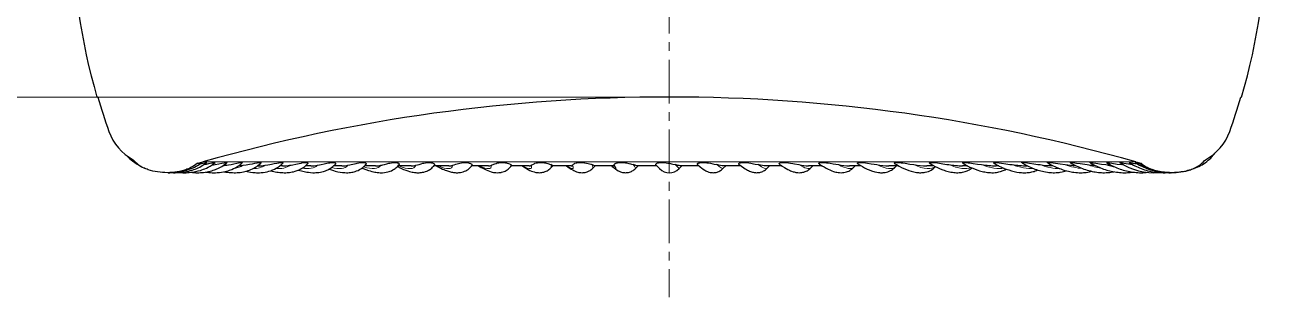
# Model space of a CAD drawing. Header units: millimetres. Extents: x 5 to 286, y 5 to 409.
# Drawn here: x 73 to 145.2, y 69.7 to 85.5 of the extents above; entities that cross this region are included whole.
import ezdxf

# ---------------------------------------------------------------- set-up
doc = ezdxf.new("R2010")
doc.units = ezdxf.units.MM
doc.header["$LTSCALE"] = 0.2
doc.linetypes.add('CENTERX2', pattern=[20.32, 12.7, -2.54, 2.54, -2.54])
doc.layers.add('CENTERLINE', color=4, linetype='CENTERX2')
doc.layers.add('DIMENSIONS', color=2, linetype='Continuous')
doc.layers.add('OUTLINE', color=7, linetype='Continuous', lineweight=25)

msp = doc.modelspace()

# ---------------------------------------------------------------- linework, layer by layer
at = {"layer": 'CENTERLINE', "lineweight": 13}
msp.add_line((110.464, 351.702), (110.464, 69.666), dxfattribs=at)
at = {"layer": 'DIMENSIONS', "lineweight": 13}
msp.add_line((110.464, 81.307), (63.463, 81.307), dxfattribs=at)
at = {"layer": 'OUTLINE', "lineweight": 30, "ltscale": 0.00125}
for p, q in [((77.239, 81.307), (77.189, 81.307)), ((143.739, 81.307), (143.689, 81.307))]:
    msp.add_line(p, q, dxfattribs=at)
at = {"layer": 'OUTLINE', "lineweight": 13}
msp.add_line((134.261, 77.534), (83.347, 77.534), dxfattribs=at)
at = {"layer": 'OUTLINE', "lineweight": 30, "ltscale": 0.002129}
msp.add_line((84.537, 77.327), (84.622, 77.335), dxfattribs=at)
at = {"layer": 'OUTLINE', "lineweight": 30, "ltscale": 0.003648}
msp.add_line((87.974, 77.307), (87.828, 77.307), dxfattribs=at)
at = {"layer": 'OUTLINE', "lineweight": 30, "ltscale": 0.0079}
msp.add_line((89.621, 77.307), (89.305, 77.307), dxfattribs=at)
at = {"layer": 'OUTLINE', "lineweight": 30, "ltscale": 0.011899}
msp.add_line((91.427, 77.307), (90.951, 77.307), dxfattribs=at)
at = {"layer": 'OUTLINE', "lineweight": 30, "ltscale": 0.015569}
msp.add_line((93.377, 77.307), (92.754, 77.307), dxfattribs=at)
at = {"layer": 'OUTLINE', "lineweight": 30, "ltscale": 0.018876}
msp.add_line((95.458, 77.307), (94.703, 77.307), dxfattribs=at)
at = {"layer": 'OUTLINE', "lineweight": 30, "ltscale": 0.000374634}
msp.add_line((94.744, 77.355), (94.754, 77.366), dxfattribs=at)
at = {"layer": 'OUTLINE', "lineweight": 30, "ltscale": 0.000248554}
msp.add_line((94.754, 77.366), (94.76, 77.374), dxfattribs=at)
at = {"layer": 'OUTLINE', "lineweight": 30, "ltscale": 0.001602}
msp.add_line((96.771, 77.294), (96.813, 77.342), dxfattribs=at)
at = {"layer": 'OUTLINE', "lineweight": 30, "ltscale": 0.021772}
msp.add_line((97.653, 77.307), (96.782, 77.307), dxfattribs=at)
at = {"layer": 'OUTLINE', "lineweight": 30, "ltscale": 0.002696}
msp.add_line((98.927, 77.244), (99, 77.324), dxfattribs=at)
at = {"layer": 'OUTLINE', "lineweight": 30, "ltscale": 0.024044}
msp.add_line((99.945, 77.307), (98.983, 77.307), dxfattribs=at)
at = {"layer": 'OUTLINE', "lineweight": 30, "ltscale": 0.00367}
msp.add_line((101.195, 77.206), (101.296, 77.313), dxfattribs=at)
at = {"layer": 'OUTLINE', "lineweight": 30, "ltscale": 0.025689}
msp.add_line((102.318, 77.307), (101.29, 77.307), dxfattribs=at)
at = {"layer": 'OUTLINE', "lineweight": 30, "ltscale": 0.00463}
msp.add_line((102.051, 77.207), (101.895, 77.307), dxfattribs=at)
at = {"layer": 'OUTLINE', "lineweight": 30, "ltscale": 0.004531}
msp.add_line((103.558, 77.177), (103.684, 77.307), dxfattribs=at)
at = {"layer": 'OUTLINE', "lineweight": 30, "ltscale": 0.026761}
msp.add_line((104.752, 77.307), (103.682, 77.307), dxfattribs=at)
at = {"layer": 'OUTLINE', "lineweight": 30, "ltscale": 0.003159}
msp.add_line((104.478, 77.307), (104.58, 77.233), dxfattribs=at)
at = {"layer": 'OUTLINE', "lineweight": 30, "ltscale": 0.005259}
msp.add_line((105.997, 77.157), (106.145, 77.307), dxfattribs=at)
at = {"layer": 'OUTLINE', "lineweight": 30, "ltscale": 0.027179}
msp.add_line((107.23, 77.307), (106.143, 77.307), dxfattribs=at)
at = {"layer": 'OUTLINE', "lineweight": 30, "ltscale": 0.005708}
for p, q in [((108.494, 77.145), (108.655, 77.307)), ((113.584, 77.145), (113.745, 77.307))]:
    msp.add_line(p, q, dxfattribs=at)
at = {"layer": 'OUTLINE', "lineweight": 30, "ltscale": 0.027389}
msp.add_line((109.732, 77.307), (108.637, 77.307), dxfattribs=at)
at = {"layer": 'OUTLINE', "lineweight": 30, "ltscale": 0.00687}
msp.add_line((109.898, 77.141), (109.704, 77.335), dxfattribs=at)
at = {"layer": 'OUTLINE', "lineweight": 13, "ltscale": 0.00825}
msp.add_line((111.03, 77.141), (110.796, 77.374), dxfattribs=at)
at = {"layer": 'OUTLINE', "lineweight": 30, "ltscale": 0.005858}
msp.add_line((111.03, 77.141), (111.195, 77.307), dxfattribs=at)
at = {"layer": 'OUTLINE', "lineweight": 30, "ltscale": 0.026074}
msp.add_line((112.188, 77.307), (111.145, 77.307), dxfattribs=at)
at = {"layer": 'OUTLINE', "lineweight": 30, "ltscale": 0.024273}
msp.add_line((114.619, 77.307), (113.648, 77.307), dxfattribs=at)
at = {"layer": 'OUTLINE', "lineweight": 30, "ltscale": 0.022091}
msp.add_line((117.01, 77.307), (116.126, 77.307), dxfattribs=at)
at = {"layer": 'OUTLINE', "lineweight": 30, "ltscale": 0.005258}
msp.add_line((116.138, 77.157), (116.286, 77.307), dxfattribs=at)
at = {"layer": 'OUTLINE', "lineweight": 30, "ltscale": 0.019589}
msp.add_line((119.345, 77.307), (118.562, 77.307), dxfattribs=at)
at = {"layer": 'OUTLINE', "lineweight": 30, "ltscale": 0.004509}
msp.add_line((118.673, 77.177), (118.799, 77.307), dxfattribs=at)
at = {"layer": 'OUTLINE', "lineweight": 30, "ltscale": 0.016816}
msp.add_line((121.608, 77.307), (120.936, 77.307), dxfattribs=at)
at = {"layer": 'OUTLINE', "lineweight": 30, "ltscale": 0.003636}
msp.add_line((121.169, 77.206), (121.269, 77.312), dxfattribs=at)
at = {"layer": 'OUTLINE', "lineweight": 30, "ltscale": 0.013808}
msp.add_line((123.782, 77.307), (123.23, 77.307), dxfattribs=at)
at = {"layer": 'OUTLINE', "lineweight": 30, "ltscale": 0.002098}
msp.add_line((123.608, 77.244), (123.665, 77.307), dxfattribs=at)
at = {"layer": 'OUTLINE', "lineweight": 30, "ltscale": 0.010606}
msp.add_line((125.851, 77.307), (125.427, 77.307), dxfattribs=at)
at = {"layer": 'OUTLINE', "lineweight": 30, "ltscale": 0.007237}
msp.add_line((127.799, 77.307), (127.51, 77.307), dxfattribs=at)
at = {"layer": 'OUTLINE', "lineweight": 30, "ltscale": 0.003736}
msp.add_line((129.613, 77.307), (129.463, 77.307), dxfattribs=at)
at = {"layer": 'OUTLINE', "lineweight": 13, "ltscale": 0.08299}
msp.add_line((137.581, 77.534), (134.261, 77.534), dxfattribs=at)
at = {"layer": 'OUTLINE', "lineweight": 30, "ltscale": 0.003117}
msp.add_line((136.875, 77.359), (136.752, 77.374), dxfattribs=at)
at = {"layer": 'OUTLINE', "lineweight": 30, "ltscale": 0.005348}
msp.add_line((137.692, 77.503), (137.9, 77.453), dxfattribs=at)
at = {"layer": 'OUTLINE', "lineweight": 30, "ltscale": 0.001613}
msp.add_line((92.608, 77.182), (92.667, 77.155), dxfattribs=at)
at = {"layer": 'OUTLINE', "lineweight": 30}
for points in [[(140.964, 77.143), (141.062, 77.183), (141.158, 77.226), (141.253, 77.271), (141.345, 77.32), (141.436, 77.373), (141.525, 77.428), (141.614, 77.488), (141.71, 77.559), (141.793, 77.626), (141.866, 77.69), (141.937, 77.756), (142.007, 77.828), (142.088, 77.919), (142.143, 77.987), (142.182, 78.039)], [(83.027, 77.453), (82.946, 77.388), (82.861, 77.328), (82.772, 77.273), (82.681, 77.222), (82.594, 77.178), (82.506, 77.139), (82.415, 77.102), (82.347, 77.078), (82.278, 77.055), (82.138, 77.014), (81.996, 76.981), (81.854, 76.954), (81.711, 76.934), (81.568, 76.919), (81.424, 76.91), (81.28, 76.907), (81.138, 76.909), (80.997, 76.916), (80.856, 76.929), (80.716, 76.947), (80.576, 76.972), (80.439, 77.002), (80.304, 77.038), (80.17, 77.081), (80.102, 77.106), (80.035, 77.133), (79.973, 77.16), (79.911, 77.189)], [(81.323, 76.907), (81.424, 76.907), (81.524, 76.91), (81.624, 76.915), (81.724, 76.923), (81.824, 76.934), (81.922, 76.947), (82.021, 76.964), (82.118, 76.983), (82.215, 77.004), (82.311, 77.029), (82.415, 77.059), (82.559, 77.107), (82.693, 77.158), (82.776, 77.194), (82.865, 77.236), (82.952, 77.28), (83.036, 77.327), (83.139, 77.39), (83.243, 77.46), (83.301, 77.502)], [(81.54, 76.91), (81.64, 76.907), (81.741, 76.907), (81.841, 76.909), (81.94, 76.914), (82.04, 76.922), (82.139, 76.932), (82.239, 76.946), (82.392, 76.973), (82.525, 77.002), (82.611, 77.025), (82.72, 77.056), (82.813, 77.087), (82.905, 77.121), (82.996, 77.158), (83.079, 77.195), (83.161, 77.235), (83.24, 77.277), (83.351, 77.342), (83.405, 77.376), (83.464, 77.416), (83.521, 77.457), (83.577, 77.5)], [(81.982, 76.917), (82.078, 76.911), (82.174, 76.908), (82.27, 76.907), (82.366, 76.908), (82.462, 76.912), (82.557, 76.919), (82.652, 76.929), (82.746, 76.941), (82.839, 76.956), (82.934, 76.974), (83.071, 77.006), (83.206, 77.043), (83.294, 77.072), (83.382, 77.104), (83.468, 77.139), (83.553, 77.176), (83.658, 77.228), (83.77, 77.291), (83.878, 77.359), (83.97, 77.424), (84.059, 77.494)], [(82.641, 76.928), (82.737, 76.919), (82.832, 76.912), (82.928, 76.908), (83.023, 76.907), (83.118, 76.908), (83.213, 76.912), (83.301, 76.918), (83.388, 76.926), (83.473, 76.937), (83.599, 76.957), (83.677, 76.973), (83.77, 76.994), (83.859, 77.018), (83.95, 77.045), (84.02, 77.069), (84.089, 77.094), (84.156, 77.122), (84.223, 77.151), (84.293, 77.185), (84.375, 77.228), (84.455, 77.274), (84.534, 77.324), (84.611, 77.378), (84.693, 77.442), (84.746, 77.487)], [(83.01, 77.438), (83.146, 77.469), (83.257, 77.494), (83.298, 77.503), (83.301, 77.503), (83.302, 77.503), (83.302, 77.503), (83.302, 77.503), (83.302, 77.503), (83.301, 77.502)], [(83.193, 77.425), (83.372, 77.463), (83.48, 77.486), (83.523, 77.495), (83.567, 77.503), (83.576, 77.503), (83.578, 77.502), (83.578, 77.502), (83.578, 77.502), (83.578, 77.501), (83.578, 77.501), (83.577, 77.5)], [(83.415, 77.382), (83.551, 77.406), (83.689, 77.434), (83.87, 77.472), (83.95, 77.488), (84.025, 77.501), (84.048, 77.503), (84.059, 77.502), (84.062, 77.501), (84.062, 77.5), (84.062, 77.499), (84.062, 77.498), (84.059, 77.494)], [(83.509, 76.942), (83.607, 76.93), (83.701, 76.92), (83.796, 76.913), (83.89, 76.908), (83.984, 76.907), (84.078, 76.908), (84.176, 76.912), (84.307, 76.922), (84.43, 76.937), (84.551, 76.957), (84.633, 76.973), (84.724, 76.995), (84.813, 77.02), (84.903, 77.049), (85.021, 77.093), (85.134, 77.143), (85.243, 77.198), (85.327, 77.246), (85.412, 77.301), (85.483, 77.351), (85.55, 77.404), (85.633, 77.476)], [(83.864, 77.35), (84.054, 77.378), (84.275, 77.419), (84.451, 77.455), (84.604, 77.486), (84.669, 77.497), (84.706, 77.502), (84.732, 77.503), (84.747, 77.501), (84.751, 77.499), (84.752, 77.496), (84.751, 77.493), (84.746, 77.487)], [(84.579, 76.962), (84.683, 76.945), (84.786, 76.931), (84.879, 76.921), (84.971, 76.913), (85.064, 76.909), (85.157, 76.907), (85.249, 76.908), (85.342, 76.911), (85.429, 76.918), (85.515, 76.927), (85.606, 76.939), (85.703, 76.956), (85.794, 76.976), (85.882, 76.998), (85.97, 77.025), (86.056, 77.054), (86.144, 77.089), (86.233, 77.129), (86.318, 77.173), (86.402, 77.221), (86.478, 77.27), (86.551, 77.322), (86.621, 77.379), (86.69, 77.439), (86.714, 77.463)], [(84.622, 77.335), (84.732, 77.349), (84.845, 77.366), (84.991, 77.391), (85.139, 77.42), (85.328, 77.459), (85.422, 77.478), (85.508, 77.493), (85.545, 77.499), (85.583, 77.502), (85.611, 77.503), (85.624, 77.501), (85.634, 77.499), (85.64, 77.495), (85.642, 77.49), (85.64, 77.486), (85.633, 77.476)], [(85.698, 77.335), (85.866, 77.359), (86.062, 77.394), (86.224, 77.427), (86.372, 77.458), (86.503, 77.484), (86.565, 77.494), (86.606, 77.499), (86.642, 77.502), (86.684, 77.502), (86.699, 77.501), (86.71, 77.498), (86.718, 77.494), (86.723, 77.489), (86.725, 77.484), (86.725, 77.479), (86.722, 77.471), (86.714, 77.463)], [(85.842, 76.988), (85.931, 76.969), (86.02, 76.953), (86.115, 76.938), (86.249, 76.922), (86.381, 76.911), (86.466, 76.908), (86.555, 76.907), (86.644, 76.908), (86.731, 76.913), (86.842, 76.923), (86.964, 76.94), (87.083, 76.963), (87.184, 76.989), (87.29, 77.021), (87.356, 77.044), (87.42, 77.07), (87.517, 77.113), (87.614, 77.164), (87.677, 77.201), (87.739, 77.242), (87.803, 77.288), (87.865, 77.337), (87.926, 77.39), (87.984, 77.447)], [(86.962, 77.335), (87.13, 77.361), (87.247, 77.382), (87.328, 77.399), (87.495, 77.435), (87.651, 77.468), (87.756, 77.487), (87.807, 77.495), (87.876, 77.502), (87.931, 77.502), (87.952, 77.5), (87.968, 77.497), (87.98, 77.492), (87.989, 77.487), (87.994, 77.482), (87.996, 77.476), (87.997, 77.469), (87.994, 77.462), (87.984, 77.447)], [(87.29, 77.021), (87.377, 76.998), (87.465, 76.978), (87.552, 76.96), (87.639, 76.945), (87.724, 76.932), (87.811, 76.922), (87.901, 76.914), (87.99, 76.909), (88.078, 76.907), (88.165, 76.908), (88.255, 76.912), (88.324, 76.917), (88.391, 76.925), (88.464, 76.935), (88.535, 76.948), (88.607, 76.964), (88.718, 76.993), (88.775, 77.012), (88.834, 77.032), (88.891, 77.055), (88.947, 77.08), (89.011, 77.111), (89.072, 77.144), (89.132, 77.18), (89.19, 77.218), (89.267, 77.275), (89.308, 77.31), (89.351, 77.348), (89.393, 77.388), (89.432, 77.429)], [(88.404, 77.335), (88.487, 77.348), (88.571, 77.363), (88.749, 77.4), (88.942, 77.443), (89.052, 77.467), (89.108, 77.478), (89.192, 77.492), (89.269, 77.501), (89.336, 77.503), (89.365, 77.501), (89.389, 77.498), (89.407, 77.494), (89.421, 77.488), (89.435, 77.48), (89.443, 77.471), (89.446, 77.461), (89.446, 77.453), (89.444, 77.445), (89.432, 77.429)], [(88.908, 77.063), (88.991, 77.037), (89.074, 77.013), (89.158, 76.991), (89.241, 76.972), (89.384, 76.944), (89.493, 76.928), (89.605, 76.916), (89.743, 76.908), (89.828, 76.907), (89.912, 76.909), (90.024, 76.917), (90.097, 76.925), (90.177, 76.937), (90.255, 76.953), (90.356, 76.979), (90.418, 76.998), (90.484, 77.021), (90.548, 77.048), (90.612, 77.077), (90.665, 77.104), (90.744, 77.15), (90.821, 77.201), (90.897, 77.26), (90.969, 77.324), (90.996, 77.35), (91.051, 77.409)], [(90.015, 77.335), (90.135, 77.356), (90.219, 77.374), (90.398, 77.416), (90.555, 77.453), (90.642, 77.472), (90.731, 77.488), (90.818, 77.499), (90.896, 77.503), (90.93, 77.502), (90.96, 77.5), (90.994, 77.494), (91.021, 77.487), (91.041, 77.477), (91.054, 77.467), (91.062, 77.456), (91.065, 77.444), (91.065, 77.436), (91.062, 77.427), (91.051, 77.409)], [(90.686, 77.115), (90.817, 77.068), (90.947, 77.026), (91.031, 77.002), (91.112, 76.981), (91.195, 76.962), (91.33, 76.937), (91.459, 76.92), (91.526, 76.913), (91.603, 76.909), (91.687, 76.907), (91.771, 76.908), (91.855, 76.913), (91.928, 76.921), (91.998, 76.931), (92.068, 76.944), (92.138, 76.961), (92.2, 76.979), (92.281, 77.006), (92.367, 77.041), (92.451, 77.083), (92.538, 77.133), (92.566, 77.152), (92.646, 77.21), (92.686, 77.244), (92.726, 77.279), (92.779, 77.332), (92.83, 77.389)], [(91.782, 77.335), (91.896, 77.358), (91.977, 77.377), (92.156, 77.423), (92.263, 77.45), (92.32, 77.463), (92.414, 77.482), (92.509, 77.496), (92.598, 77.503), (92.639, 77.503), (92.676, 77.501), (92.735, 77.494), (92.78, 77.482), (92.798, 77.474), (92.813, 77.465), (92.824, 77.457), (92.832, 77.448), (92.84, 77.435), (92.843, 77.422), (92.841, 77.408), (92.836, 77.398), (92.83, 77.389)], [(92.667, 77.155), (92.817, 77.094), (92.967, 77.04), (93.075, 77.007), (93.172, 76.98), (93.269, 76.957), (93.338, 76.943), (93.408, 76.931), (93.477, 76.922), (93.577, 76.912), (93.648, 76.908), (93.718, 76.907), (93.789, 76.908), (93.898, 76.916), (94, 76.931), (94.102, 76.954), (94.169, 76.973), (94.235, 76.995), (94.303, 77.022), (94.39, 77.065), (94.473, 77.114), (94.523, 77.147), (94.571, 77.183), (94.62, 77.225), (94.685, 77.287), (94.744, 77.355)], [(93.69, 77.335), (93.759, 77.35), (93.807, 77.362), (93.911, 77.391), (94.043, 77.429), (94.152, 77.457), (94.211, 77.47), (94.31, 77.488), (94.409, 77.5), (94.455, 77.502), (94.501, 77.503), (94.543, 77.501), (94.58, 77.498), (94.637, 77.488), (94.682, 77.475), (94.717, 77.459), (94.742, 77.442), (94.758, 77.424), (94.766, 77.407), (94.766, 77.39), (94.76, 77.374)], [(94.864, 77.163), (95.005, 77.101), (95.146, 77.047), (95.257, 77.009), (95.368, 76.977), (95.431, 76.961), (95.505, 76.945), (95.579, 76.931), (95.653, 76.92), (95.727, 76.912), (95.791, 76.908), (95.855, 76.907), (95.919, 76.908), (95.984, 76.911), (96.048, 76.918), (96.12, 76.929), (96.191, 76.945), (96.28, 76.97), (96.368, 77.003), (96.4, 77.017), (96.462, 77.048), (96.522, 77.082), (96.59, 77.128), (96.656, 77.179), (96.7, 77.219), (96.741, 77.26), (96.771, 77.294)], [(95.726, 77.335), (95.815, 77.359), (95.915, 77.391), (96.034, 77.429), (96.135, 77.457), (96.192, 77.47), (96.288, 77.488), (96.387, 77.5), (96.436, 77.502), (96.483, 77.503), (96.527, 77.501), (96.568, 77.498), (96.633, 77.488), (96.688, 77.475), (96.733, 77.459), (96.768, 77.441), (96.794, 77.423), (96.812, 77.405), (96.821, 77.389), (96.825, 77.374)], [(97.173, 77.174), (97.286, 77.119), (97.36, 77.087), (97.435, 77.056), (97.501, 77.03), (97.568, 77.007), (97.634, 76.986), (97.736, 76.957), (97.798, 76.943), (97.86, 76.931), (97.923, 76.921), (98.012, 76.911), (98.064, 76.908), (98.117, 76.907), (98.17, 76.907), (98.224, 76.911), (98.315, 76.921), (98.402, 76.938), (98.48, 76.96), (98.558, 76.988), (98.629, 77.02), (98.699, 77.058), (98.761, 77.098), (98.82, 77.142), (98.876, 77.191), (98.927, 77.244)], [(97.875, 77.335), (97.947, 77.359), (98.062, 77.403), (98.135, 77.429), (98.203, 77.45), (98.281, 77.47), (98.375, 77.488), (98.473, 77.5), (98.523, 77.502), (98.571, 77.503), (98.618, 77.502), (98.662, 77.498), (98.728, 77.49), (98.786, 77.478), (98.837, 77.464), (98.87, 77.453), (98.9, 77.44), (98.943, 77.418), (98.974, 77.395), (98.993, 77.374)], [(100.119, 77.335), (100.173, 77.359), (100.232, 77.387), (100.267, 77.403), (100.329, 77.429), (100.391, 77.45), (100.464, 77.471), (100.554, 77.488), (100.65, 77.5), (100.701, 77.502), (100.751, 77.503), (100.846, 77.498), (100.898, 77.493), (100.946, 77.485), (100.996, 77.476), (101.041, 77.465), (101.116, 77.441), (101.172, 77.418), (101.216, 77.396), (101.249, 77.374)], [(101.296, 77.313), (101.299, 77.319), (101.297, 77.327), (101.293, 77.334), (101.286, 77.343), (101.271, 77.358), (101.249, 77.374)], [(102.442, 77.335), (102.479, 77.359), (102.528, 77.391), (102.56, 77.409), (102.601, 77.429), (102.655, 77.451), (102.722, 77.471), (102.764, 77.48), (102.808, 77.489), (102.855, 77.495), (102.903, 77.5), (102.954, 77.502), (103.005, 77.503), (103.103, 77.499), (103.156, 77.493), (103.205, 77.487), (103.263, 77.477), (103.317, 77.465), (103.404, 77.441), (103.456, 77.424), (103.502, 77.407), (103.576, 77.374)], [(103.684, 77.307), (103.684, 77.308), (103.684, 77.308), (103.684, 77.309), (103.682, 77.312), (103.675, 77.318), (103.638, 77.341), (103.576, 77.374)], [(104.58, 77.233), (104.671, 77.172), (104.76, 77.116), (104.846, 77.066), (104.912, 77.031), (104.99, 76.995), (105.071, 76.963), (105.149, 76.94), (105.205, 76.926), (105.265, 76.916), (105.328, 76.909), (105.392, 76.907), (105.457, 76.909), (105.519, 76.916), (105.58, 76.927), (105.639, 76.942), (105.697, 76.962), (105.736, 76.978), (105.807, 77.012), (105.858, 77.043), (105.907, 77.078), (105.954, 77.116), (105.997, 77.157)], [(104.826, 77.335), (104.842, 77.356), (104.853, 77.369), (104.876, 77.391), (104.9, 77.41), (104.932, 77.429), (104.979, 77.451), (105.04, 77.471), (105.093, 77.484), (105.152, 77.493), (105.214, 77.5), (105.266, 77.502), (105.317, 77.503), (105.418, 77.499), (105.48, 77.493), (105.538, 77.485), (105.647, 77.465), (105.746, 77.442), (105.825, 77.419), (105.894, 77.396), (105.954, 77.374)], [(106.143, 77.307), (106.136, 77.308), (106.112, 77.315), (106.073, 77.329), (105.954, 77.374)], [(107.142, 77.27), (107.256, 77.18), (107.349, 77.111), (107.42, 77.064), (107.488, 77.023), (107.548, 76.992), (107.62, 76.962), (107.692, 76.938), (107.741, 76.926), (107.799, 76.915), (107.86, 76.909), (107.918, 76.907), (107.978, 76.909), (108.036, 76.915), (108.093, 76.925), (108.149, 76.94), (108.205, 76.958), (108.258, 76.98), (108.31, 77.006), (108.36, 77.036), (108.407, 77.069), (108.452, 77.105), (108.494, 77.145)], [(107.253, 77.335), (107.252, 77.349), (107.253, 77.358), (107.257, 77.372), (107.262, 77.385), (107.272, 77.399), (107.294, 77.421), (107.31, 77.432), (107.329, 77.444), (107.353, 77.455), (107.38, 77.465), (107.412, 77.475), (107.447, 77.484), (107.488, 77.491), (107.532, 77.497), (107.582, 77.501), (107.634, 77.503), (107.685, 77.503), (107.737, 77.501), (107.837, 77.492), (107.908, 77.483), (107.975, 77.472), (108.102, 77.447), (108.201, 77.422), (108.261, 77.406), (108.367, 77.374)], [(108.637, 77.307), (108.611, 77.309), (108.577, 77.315), (108.52, 77.329), (108.475, 77.342), (108.367, 77.374)], [(109.704, 77.335), (109.694, 77.347), (109.686, 77.36), (109.681, 77.375), (109.681, 77.391), (109.687, 77.41), (109.694, 77.42), (109.703, 77.43), (109.721, 77.444), (109.747, 77.458), (109.782, 77.472), (109.827, 77.484), (109.878, 77.493), (109.925, 77.499), (109.974, 77.502), (110.025, 77.503), (110.075, 77.502), (110.179, 77.496), (110.28, 77.484), (110.379, 77.469), (110.474, 77.451), (110.592, 77.425), (110.665, 77.408), (110.796, 77.374)], [(111.145, 77.307), (111.094, 77.31), (111.031, 77.32), (110.962, 77.334), (110.911, 77.346), (110.796, 77.374)], [(112.127, 77.358), (112.116, 77.369), (112.106, 77.382), (112.101, 77.393), (112.099, 77.405), (112.101, 77.42), (112.11, 77.435), (112.126, 77.451), (112.152, 77.465), (112.173, 77.474), (112.199, 77.482), (112.233, 77.489), (112.269, 77.495), (112.31, 77.5), (112.355, 77.502), (112.446, 77.502), (112.542, 77.497), (112.636, 77.487), (112.745, 77.472), (112.851, 77.454), (112.985, 77.427), (113.069, 77.409), (113.223, 77.374)], [(112.127, 77.358), (112.248, 77.257), (112.355, 77.173), (112.422, 77.123), (112.491, 77.075), (112.532, 77.049), (112.578, 77.023), (112.63, 76.996), (112.692, 76.969), (112.768, 76.942), (112.831, 76.926), (112.889, 76.915), (112.95, 76.909), (113.008, 76.907), (113.068, 76.909), (113.125, 76.915), (113.183, 76.925), (113.239, 76.94), (113.294, 76.958), (113.348, 76.98), (113.4, 77.006), (113.449, 77.036), (113.497, 77.069), (113.542, 77.105), (113.584, 77.145)], [(113.648, 77.307), (113.594, 77.309), (113.533, 77.315), (113.44, 77.329), (113.337, 77.349), (113.223, 77.374)], [(114.527, 77.375), (114.514, 77.387), (114.503, 77.399), (114.499, 77.408), (114.496, 77.418), (114.495, 77.426), (114.497, 77.434), (114.501, 77.442), (114.507, 77.45), (114.517, 77.459), (114.53, 77.467), (114.547, 77.474), (114.567, 77.482), (114.597, 77.489), (114.63, 77.495), (114.666, 77.499), (114.706, 77.502), (114.788, 77.503), (114.878, 77.499), (114.967, 77.491), (115.087, 77.476), (115.204, 77.457), (115.355, 77.429), (115.451, 77.411), (115.628, 77.374)], [(114.527, 77.375), (114.657, 77.279), (114.789, 77.187), (114.879, 77.129), (114.955, 77.084), (115.008, 77.054), (115.063, 77.026), (115.118, 77.001), (115.176, 76.977), (115.238, 76.955), (115.305, 76.936), (115.332, 76.929), (115.399, 76.917), (115.469, 76.909), (115.533, 76.907), (115.598, 76.909), (115.66, 76.916), (115.721, 76.927), (115.77, 76.939), (115.838, 76.962), (115.894, 76.985), (115.948, 77.012), (115.999, 77.043), (116.049, 77.078), (116.095, 77.116), (116.138, 77.157)], [(116.126, 77.307), (116.059, 77.309), (115.985, 77.315), (115.876, 77.329), (115.757, 77.349), (115.628, 77.374)], [(116.888, 77.39), (116.874, 77.402), (116.862, 77.415), (116.856, 77.429), (116.855, 77.443), (116.863, 77.457), (116.88, 77.47), (116.896, 77.478), (116.917, 77.485), (116.942, 77.491), (116.97, 77.496), (117.04, 77.502), (117.116, 77.503), (117.2, 77.499), (117.285, 77.492), (117.396, 77.479), (117.506, 77.463), (117.649, 77.439), (117.742, 77.422), (117.994, 77.374)], [(116.888, 77.39), (117.032, 77.292), (117.167, 77.206), (117.259, 77.151), (117.351, 77.101), (117.459, 77.048), (117.514, 77.023), (117.569, 77), (117.67, 76.964), (117.723, 76.949), (117.777, 76.935), (117.827, 76.925), (117.885, 76.916), (117.945, 76.91), (118.019, 76.907), (118.094, 76.909), (118.162, 76.917), (118.23, 76.929), (118.293, 76.946), (118.356, 76.968), (118.415, 76.993), (118.473, 77.022), (118.527, 77.055), (118.579, 77.093), (118.628, 77.133), (118.673, 77.177)], [(119.195, 77.404), (119.18, 77.415), (119.168, 77.427), (119.162, 77.437), (119.16, 77.448), (119.164, 77.46), (119.174, 77.471), (119.192, 77.481), (119.217, 77.489), (119.241, 77.494), (119.269, 77.498), (119.332, 77.502), (119.407, 77.502), (119.485, 77.498), (119.595, 77.488), (119.704, 77.475), (119.813, 77.459), (119.982, 77.431), (120.303, 77.374)], [(119.195, 77.404), (119.338, 77.311), (119.459, 77.238), (119.579, 77.171), (119.698, 77.11), (119.797, 77.065), (119.918, 77.015), (120.002, 76.985), (120.073, 76.963), (120.146, 76.944), (120.208, 76.931), (120.271, 76.92), (120.36, 76.91), (120.446, 76.907), (120.535, 76.91), (120.613, 76.919), (120.689, 76.933), (120.76, 76.952), (120.829, 76.976), (120.893, 77.004), (120.956, 77.037), (121.003, 77.066), (121.069, 77.114), (121.121, 77.158), (121.169, 77.206)], [(121.43, 77.416), (121.415, 77.426), (121.403, 77.438), (121.399, 77.445), (121.396, 77.452), (121.396, 77.461), (121.401, 77.47), (121.414, 77.48), (121.435, 77.488), (121.457, 77.494), (121.483, 77.498), (121.525, 77.502), (121.571, 77.503), (121.626, 77.502), (121.683, 77.499), (121.779, 77.491), (121.876, 77.479), (121.983, 77.465), (122.198, 77.431), (122.372, 77.401), (122.537, 77.374)], [(121.43, 77.416), (121.557, 77.337), (121.689, 77.26), (121.821, 77.19), (121.967, 77.119), (122.083, 77.069), (122.215, 77.018), (122.282, 76.996), (122.348, 76.976), (122.417, 76.957), (122.523, 76.934), (122.63, 76.918), (122.693, 76.911), (122.745, 76.908), (122.798, 76.907), (122.851, 76.907), (122.904, 76.911), (122.952, 76.915), (123.017, 76.925), (123.082, 76.938), (123.161, 76.96), (123.239, 76.988), (123.285, 77.008), (123.331, 77.03), (123.378, 77.056), (123.441, 77.097), (123.501, 77.142), (123.556, 77.191), (123.608, 77.244)], [(123.577, 77.426), (123.563, 77.437), (123.552, 77.447), (123.545, 77.458), (123.545, 77.466), (123.548, 77.474), (123.553, 77.479), (123.561, 77.484), (123.576, 77.49), (123.596, 77.495), (123.644, 77.501), (123.701, 77.503), (123.769, 77.501), (123.84, 77.496), (123.941, 77.486), (124.044, 77.473), (124.183, 77.453), (124.455, 77.41), (124.679, 77.374)], [(123.577, 77.426), (123.663, 77.375), (123.824, 77.284), (123.967, 77.21), (124.108, 77.143), (124.251, 77.083), (124.387, 77.032), (124.519, 76.991), (124.608, 76.967), (124.688, 76.948), (124.763, 76.934), (124.841, 76.922), (124.945, 76.911), (125.014, 76.907), (125.079, 76.907), (125.149, 76.909), (125.236, 76.917), (125.288, 76.924), (125.34, 76.933), (125.432, 76.956), (125.523, 76.985), (125.607, 77.02), (125.686, 77.061), (125.759, 77.105), (125.829, 77.157), (125.883, 77.203), (125.941, 77.26)], [(125.622, 77.437), (125.607, 77.447), (125.596, 77.457), (125.592, 77.464), (125.591, 77.47), (125.593, 77.477), (125.6, 77.484), (125.615, 77.491), (125.637, 77.497), (125.664, 77.501), (125.717, 77.503), (125.777, 77.502), (125.844, 77.498), (125.914, 77.491), (126.063, 77.473), (126.164, 77.459), (126.366, 77.428), (126.598, 77.391), (126.713, 77.374)], [(125.622, 77.437), (125.78, 77.345), (125.911, 77.275), (126.064, 77.2), (126.218, 77.133), (126.371, 77.073), (126.447, 77.046), (126.522, 77.022), (126.597, 76.999), (126.678, 76.978), (126.758, 76.959), (126.838, 76.943), (126.919, 76.929), (127, 76.919), (127.08, 76.911), (127.16, 76.907), (127.241, 76.907), (127.324, 76.91), (127.392, 76.916), (127.454, 76.924), (127.516, 76.935), (127.578, 76.948), (127.662, 76.972), (127.728, 76.994), (127.784, 77.016), (127.862, 77.052), (127.909, 77.077), (127.954, 77.103), (128.017, 77.145), (128.064, 77.181)], [(127.548, 77.446), (127.529, 77.459), (127.523, 77.466), (127.52, 77.472), (127.519, 77.477), (127.523, 77.484), (127.531, 77.49), (127.547, 77.496), (127.57, 77.5), (127.598, 77.502), (127.632, 77.503), (127.708, 77.5), (127.773, 77.495), (127.842, 77.488), (127.937, 77.476), (128.129, 77.449), (128.377, 77.411), (128.623, 77.374)], [(127.548, 77.446), (127.667, 77.377), (127.788, 77.313), (127.945, 77.235), (128.102, 77.165), (128.25, 77.106), (128.396, 77.054), (128.498, 77.022), (128.578, 77), (128.657, 76.979), (128.737, 76.962), (128.81, 76.947), (128.883, 76.935), (128.957, 76.924), (129.054, 76.914), (129.14, 76.909), (129.222, 76.907), (129.303, 76.908), (129.412, 76.915), (129.487, 76.923), (129.558, 76.935), (129.629, 76.949), (129.712, 76.971), (129.769, 76.988), (129.821, 77.007), (129.874, 77.027), (129.926, 77.05), (129.989, 77.082), (130.049, 77.116)], [(129.341, 77.455), (129.324, 77.467), (129.316, 77.476), (129.315, 77.48), (129.317, 77.486), (129.322, 77.491), (129.334, 77.496), (129.353, 77.5), (129.376, 77.502), (129.407, 77.503), (129.478, 77.5), (129.533, 77.496), (129.65, 77.483), (129.772, 77.467), (130.021, 77.429), (130.27, 77.392), (130.395, 77.374)], [(129.341, 77.455), (129.475, 77.379), (129.611, 77.307), (129.775, 77.229), (129.936, 77.16), (130.051, 77.115), (130.197, 77.065), (130.355, 77.017), (130.439, 76.995), (130.522, 76.975), (130.668, 76.946), (130.799, 76.927), (130.94, 76.913), (131.026, 76.908), (131.11, 76.907), (131.195, 76.908), (131.273, 76.913), (131.338, 76.918), (131.408, 76.927), (131.476, 76.938), (131.544, 76.952), (131.609, 76.967), (131.672, 76.985), (131.743, 77.008), (131.811, 77.034), (131.879, 77.064)], [(130.988, 77.463), (130.971, 77.475), (130.966, 77.483), (130.966, 77.486), (130.967, 77.49), (130.969, 77.492), (130.975, 77.495), (130.986, 77.499), (131.001, 77.501), (131.02, 77.503), (131.052, 77.503), (131.127, 77.499), (131.179, 77.494), (131.291, 77.481), (131.409, 77.464), (131.648, 77.428), (131.893, 77.391), (132.015, 77.374)], [(130.988, 77.463), (131.136, 77.38), (131.287, 77.302), (131.373, 77.261), (131.458, 77.223), (131.544, 77.186), (131.63, 77.151), (131.717, 77.119), (131.804, 77.088), (131.891, 77.06), (131.979, 77.034), (132.067, 77.01), (132.155, 76.988), (132.242, 76.969), (132.335, 76.952), (132.449, 76.934), (132.536, 76.923), (132.68, 76.911), (132.771, 76.907), (132.859, 76.907), (132.946, 76.909), (133.049, 76.916), (133.123, 76.924), (133.184, 76.933), (133.304, 76.955), (133.375, 76.971), (133.452, 76.992), (133.542, 77.022)], [(132.476, 77.471), (132.462, 77.481), (132.459, 77.486), (132.458, 77.489), (132.459, 77.492), (132.46, 77.494), (132.465, 77.497), (132.475, 77.5), (132.489, 77.502), (132.513, 77.503), (132.575, 77.501), (132.64, 77.495), (132.781, 77.477), (132.913, 77.457), (133.192, 77.414), (133.471, 77.374)], [(132.476, 77.471), (132.631, 77.384), (132.789, 77.303), (132.874, 77.263), (132.96, 77.224), (133.046, 77.188), (133.133, 77.154), (133.22, 77.122), (133.308, 77.091), (133.396, 77.063), (133.484, 77.037), (133.573, 77.013), (133.662, 76.992), (133.751, 76.973), (133.906, 76.945), (133.976, 76.935), (134.09, 76.921), (134.197, 76.913), (134.286, 76.908), (134.374, 76.907), (134.463, 76.908), (134.549, 76.912), (134.625, 76.918), (134.703, 76.926), (134.805, 76.941), (134.896, 76.958), (134.959, 76.972), (135.022, 76.989)], [(133.795, 77.478), (133.783, 77.487), (133.781, 77.491), (133.781, 77.494), (133.783, 77.496), (133.788, 77.499), (133.806, 77.502), (133.831, 77.503), (133.896, 77.499), (133.939, 77.494), (134.034, 77.482), (134.137, 77.467), (134.351, 77.433), (134.617, 77.393), (134.752, 77.374)], [(133.795, 77.478), (133.876, 77.431), (133.959, 77.385), (134.042, 77.342), (134.126, 77.3), (134.214, 77.259), (134.302, 77.22), (134.391, 77.183), (134.48, 77.149), (134.571, 77.116), (134.661, 77.086), (134.753, 77.058), (134.845, 77.032), (134.942, 77.007), (135.039, 76.985), (135.136, 76.965), (135.23, 76.949), (135.318, 76.936), (135.407, 76.926), (135.495, 76.917), (135.584, 76.911), (135.677, 76.908), (135.769, 76.907), (135.861, 76.909), (135.958, 76.914), (136.072, 76.924), (136.158, 76.935), (136.231, 76.947), (136.311, 76.963)], [(134.935, 77.484), (134.927, 77.49), (134.925, 77.492), (134.924, 77.494), (134.925, 77.497), (134.925, 77.498), (134.927, 77.499), (134.932, 77.501), (134.949, 77.503), (134.973, 77.503), (135.036, 77.497), (135.105, 77.488), (135.254, 77.465), (135.587, 77.412), (135.849, 77.374)], [(134.935, 77.484), (135.017, 77.436), (135.1, 77.389), (135.185, 77.344), (135.271, 77.302), (135.358, 77.261), (135.446, 77.222), (135.535, 77.185), (135.625, 77.151), (135.716, 77.118), (135.807, 77.088), (135.899, 77.06), (136.067, 77.014), (136.146, 76.996), (136.258, 76.972), (136.364, 76.953), (136.458, 76.939), (136.552, 76.928), (136.645, 76.919), (136.739, 76.912), (136.833, 76.908), (136.926, 76.907), (137.02, 76.908), (137.107, 76.912), (137.253, 76.924), (137.398, 76.943)], [(135.887, 77.49), (135.88, 77.495), (135.879, 77.497), (135.879, 77.499), (135.88, 77.5), (135.884, 77.501), (135.889, 77.502), (135.906, 77.503), (135.929, 77.502), (135.987, 77.495), (136.053, 77.485), (136.198, 77.461), (136.502, 77.411), (136.752, 77.374)], [(135.887, 77.49), (135.969, 77.44), (136.052, 77.393), (136.137, 77.347), (136.224, 77.304), (136.311, 77.263), (136.399, 77.223), (136.488, 77.186), (136.578, 77.152), (136.669, 77.119), (136.761, 77.088), (136.853, 77.06), (136.946, 77.034), (137.04, 77.011), (137.134, 76.99), (137.228, 76.971), (137.323, 76.954), (137.417, 76.94), (137.512, 76.928), (137.607, 76.919), (137.702, 76.912), (137.797, 76.908), (137.892, 76.907), (137.987, 76.908), (138.081, 76.911), (138.179, 76.918), (138.277, 76.928)], [(136.643, 77.495), (136.639, 77.498), (136.639, 77.499), (136.639, 77.5), (136.639, 77.501), (136.641, 77.502), (136.645, 77.503), (136.653, 77.503), (136.675, 77.502), (136.734, 77.494), (136.883, 77.468), (137.167, 77.418), (137.386, 77.384)], [(137.199, 77.499), (137.197, 77.501), (137.197, 77.501), (137.197, 77.502), (137.197, 77.502), (137.198, 77.503), (137.201, 77.503), (137.218, 77.502), (137.24, 77.499), (137.298, 77.489), (137.406, 77.468), (137.53, 77.444), (137.679, 77.417)], [(137.199, 77.499), (137.28, 77.447), (137.363, 77.397), (137.448, 77.349), (137.535, 77.304), (137.625, 77.26), (137.715, 77.219), (137.808, 77.18), (137.901, 77.144), (137.996, 77.11), (138.091, 77.079), (138.188, 77.05), (138.285, 77.024), (138.383, 77.001), (138.482, 76.98), (138.582, 76.961), (138.681, 76.946), (138.781, 76.932), (138.882, 76.922), (138.982, 76.914), (139.083, 76.909), (139.183, 76.907), (139.284, 76.907), (139.384, 76.91)], [(137.55, 77.502), (137.549, 77.502), (137.549, 77.502), (137.549, 77.503), (137.549, 77.503), (137.55, 77.503), (137.551, 77.503), (137.559, 77.502), (137.584, 77.498), (137.63, 77.488), (137.75, 77.463)], [(137.55, 77.502), (137.629, 77.449), (137.711, 77.398), (137.795, 77.35), (137.88, 77.304), (137.965, 77.261), (138.052, 77.221), (138.14, 77.183), (138.23, 77.147), (138.324, 77.113), (138.419, 77.081), (138.514, 77.052), (138.611, 77.026), (138.709, 77.002), (138.807, 76.981), (138.906, 76.962), (139.006, 76.946), (139.106, 76.933), (139.206, 76.923), (139.306, 76.915), (139.407, 76.909), (139.508, 76.907), (139.609, 76.907)], [(140.964, 77.143), (140.874, 77.11), (140.784, 77.079), (140.692, 77.051), (140.599, 77.026), (140.506, 77.003), (140.412, 76.982), (140.317, 76.964), (140.221, 76.948), (140.125, 76.935), (140.029, 76.924), (139.932, 76.916), (139.835, 76.911), (139.738, 76.907), (139.64, 76.907), (139.543, 76.909), (139.446, 76.913), (139.349, 76.92), (139.253, 76.929), (139.156, 76.941), (139.061, 76.955), (138.965, 76.972), (138.871, 76.991), (138.777, 77.013), (138.684, 77.038), (138.592, 77.064), (138.5, 77.094), (138.41, 77.126), (138.321, 77.16), (138.244, 77.192), (138.168, 77.226), (138.094, 77.262), (137.979, 77.322), (137.905, 77.364), (137.832, 77.409), (137.762, 77.455), (137.692, 77.503)], [(137.9, 77.453), (137.982, 77.388), (138.067, 77.328), (138.155, 77.273), (138.246, 77.222), (138.333, 77.178), (138.422, 77.139), (138.512, 77.102), (138.581, 77.078), (138.65, 77.055), (138.79, 77.014), (138.932, 76.981), (139.074, 76.954), (139.216, 76.934), (139.36, 76.919), (139.504, 76.91), (139.648, 76.907), (139.789, 76.909), (139.931, 76.916), (140.071, 76.929), (140.212, 76.947), (140.351, 76.972), (140.488, 77.002), (140.624, 77.038), (140.757, 77.081), (140.826, 77.106), (140.893, 77.133), (140.955, 77.16), (141.016, 77.189)], [(99.575, 77.188), (99.695, 77.125), (99.814, 77.069), (99.911, 77.028), (100.009, 76.991), (100.115, 76.959), (100.172, 76.944), (100.252, 76.927), (100.335, 76.915), (100.386, 76.91), (100.472, 76.907), (100.561, 76.91), (100.625, 76.917), (100.689, 76.927), (100.715, 76.933), (100.786, 76.952), (100.855, 76.976), (100.919, 77.004), (100.982, 77.037), (101.04, 77.073), (101.095, 77.114), (101.128, 77.141), (101.162, 77.173), (101.195, 77.206)], [(102.051, 77.207), (102.157, 77.144), (102.263, 77.087), (102.353, 77.043), (102.446, 77.004), (102.526, 76.974), (102.615, 76.947), (102.706, 76.926), (102.751, 76.918), (102.83, 76.91), (102.904, 76.907), (102.979, 76.909), (103.047, 76.917), (103.115, 76.929), (103.166, 76.942), (103.241, 76.968), (103.3, 76.993), (103.358, 77.022), (103.412, 77.055), (103.464, 77.093), (103.513, 77.133), (103.558, 77.177)]]:
    msp.add_lwpolyline(points, dxfattribs=at)
for centre, radius, start, end in [((111.564, 91.307), 35.8, 180.00002, 196.22008), ((109.364, 91.307), 35.8, 343.77992, 359.99998), ((111.824, 91.307), 36.002, 196.1277, 199.47114), ((110.462, -18.035), 99.342, 89.99896, 105.8397), ((110.466, -18.035), 99.342, 74.1603, 90.00104), ((109.104, 91.307), 36.002, 340.52886, 343.8723), ((80.709, 80.307), 3, 199.47133, 241.8849), ((140.218, 80.307), 3, 298.1151, 340.52867), ((80.994, 79.845), 2.851, 222.56438, 243.41535), ((80.672, 78.827), 1.805, 220.28274, 245.08364), ((81.709, 83.307), 6, 282.68798, 285.83905), ((85.223, 81.317), 4.01, 272.93557, 276.79024), ((86.508, 80.935), 3.628, 270.35345, 277.1837), ((87.983, 80.437), 3.131, 269.8312, 277.73898), ((89.631, 79.913), 2.606, 269.77873, 278.48016), ((91.437, 79.402), 2.095, 269.70526, 279.45637), ((93.389, 78.92), 1.613, 269.59727, 280.77644), ((96.671, 81.057), 4.292, 242.08677, 245.10414), ((95.47, 78.481), 1.174, 269.42857, 282.63097), ((96.78, 77.372), 0.0448, 318.41435, 3.2227), ((99.133, 81.082), 4.373, 239.70186, 243.35742), ((97.665, 78.099), 0.792, 269.14344, 285.38475), ((98.967, 77.344), 0.0392, 328.60472, 48.25925), ((101.693, 81.041), 4.397, 238.13425, 241.20611), ((99.957, 77.785), 0.478, 268.60695, 289.8284), ((102.328, 77.548), 0.241, 267.4342, 298.02001), ((104.761, 77.396), 0.089, 264.39498, 317.07679), ((107.232, 77.328), 0.0216, 265.09019, 19.1369), ((118.676, 80.595), 3.291, 258.04025, 268.00696), ((121.042, 81.203), 3.898, 259.06783, 268.43317), ((123.329, 81.809), 4.505, 259.86911, 268.73663), ((125.519, 82.395), 5.09, 260.49821, 268.96162), ((127.595, 82.942), 5.637, 260.99241, 269.13424), ((129.541, 83.433), 6.127, 261.3777, 269.27076), ((131.343, 83.852), 6.546, 261.67241, 269.3818), ((133.027, 84.626), 7.321, 262.05388, 268.0422), ((134.538, 85.252), 7.949, 262.2897, 266.80963), ((135.86, 85.687), 8.386, 262.41149, 265.64698), ((136.982, 85.911), 8.612, 262.43722, 264.47189), ((138.676, 80.718), 3.811, 237.76499, 273.98673), ((139.218, 83.307), 6, 254.16095, 257.31202), ((140.255, 78.827), 1.805, 294.91636, 319.71726), ((110.464, 77.707), 0.8, 225, 315)]:
    msp.add_arc(centre, radius, start, end, dxfattribs=at)
at = {"layer": 'OUTLINE', "lineweight": 13}
for centre, major_axis, ratio, start_param, end_param in [((83.13, 78.633), (1.944, -0.821), 0.640856, 5.651049, 5.811463), ((84.147, 78.633), (1.887, -0.944), 0.612372, 5.553164, 5.913187), ((85.364, 78.633), (1.83, -1.05), 0.579228, 5.514697, 6.008963), ((86.773, 78.633), (1.775, -1.141), 0.541675, 5.493284, 6.099025), ((88.361, 78.633), (1.723, -1.218), 0.5, 5.476236, 6.183784), ((90.118, 78.633), (1.675, -1.283), 0.454519, 5.456992, 6.263761), ((92.03, 78.633), (1.632, -1.337), 0.40558, 5.43211, 6.339527), ((92.493, 79.199), (2.251, -1.844), 0.40558, 0, 0.02111), ((94.082, 78.633), (1.595, -1.381), 0.353553, 5.41984, 6.411667), ((94.572, 79.199), (2.2, -1.905), 0.353553, 0, 0.09325), ((96.258, 78.633), (1.563, -1.417), 0.298836, 5.488933, 6.48076), ((96.771, 79.199), (2.156, -1.954), 0.298836, 6.283185, 6.445529), ((98.543, 78.633), (1.538, -1.445), 0.241845, 5.555535, 6.547365), ((99.075, 79.199), (2.121, -1.993), 0.241845, 6.283185, 6.512133), ((100.919, 78.633), (1.518, -1.466), 0.183013, 5.620182, 6.612015), ((101.465, 79.199), (2.093, -2.022), 0.183013, 0, 0.293598), ((103.367, 78.633), (1.503, -1.481), 0.122788, 5.683393, 6.675222), ((103.924, 79.199), (2.073, -2.042), 0.122788, 6.283131, 6.63999), ((105.869, 78.633), (1.495, -1.489), 0.061628, 5.745646, 6.737479), ((106.433, 79.199), (2.062, -2.054), 0.061628, 6.283185, 6.702247), ((111.522, 79.199), (2.062, -2.054), 0.061628, 5.740553, 6.283185), ((114.065, 79.199), (2.073, -2.042), 0.122788, 5.678296, 6.283226), ((116.58, 79.199), (2.093, -2.022), 0.183013, 5.615089, 6.283185), ((119.049, 79.199), (2.121, -1.993), 0.241845, 5.550439, 6.283157), ((121.452, 79.199), (2.156, -1.954), 0.298836, 5.483835, 6.283185), ((123.772, 79.199), (2.2, -1.905), 0.353553, 5.414742, 6.238663), ((125.99, 79.199), (2.251, -1.844), 0.40558, 5.342601, 6.062198), ((128.09, 79.199), (2.31, -1.77), 0.454519, 5.266835, 5.896708), ((130.056, 79.199), (2.376, -1.68), 0.5, 5.186859, 5.734374), ((131.873, 79.199), (2.448, -1.573), 0.541675, 5.102099, 5.569703), ((133.527, 79.199), (2.524, -1.448), 0.579228, 5.012038, 5.398053), ((135.006, 79.199), (2.603, -1.301), 0.612372, 4.916261, 5.214855), ((136.297, 79.199), (2.68, -1.133), 0.640856, 4.814538, 5.015186), ((137.393, 79.199), (2.753, -0.942), 0.664463, 4.706905, 4.793324)]:
    msp.add_ellipse(centre, major_axis=major_axis, ratio=ratio, start_param=start_param, end_param=end_param, dxfattribs=at)
at = {"layer": 'OUTLINE', "lineweight": 30}
msp.add_ellipse((107.649, 77.889), major_axis=(0.507, 0.619), ratio=0.844697, start_param=3.061099, end_param=3.141539, dxfattribs=at)
at = {"layer": 'OUTLINE', "lineweight": 5}
msp.add_point((110.464, 81.307), dxfattribs=at)

doc.saveas('drawing.dxf')
